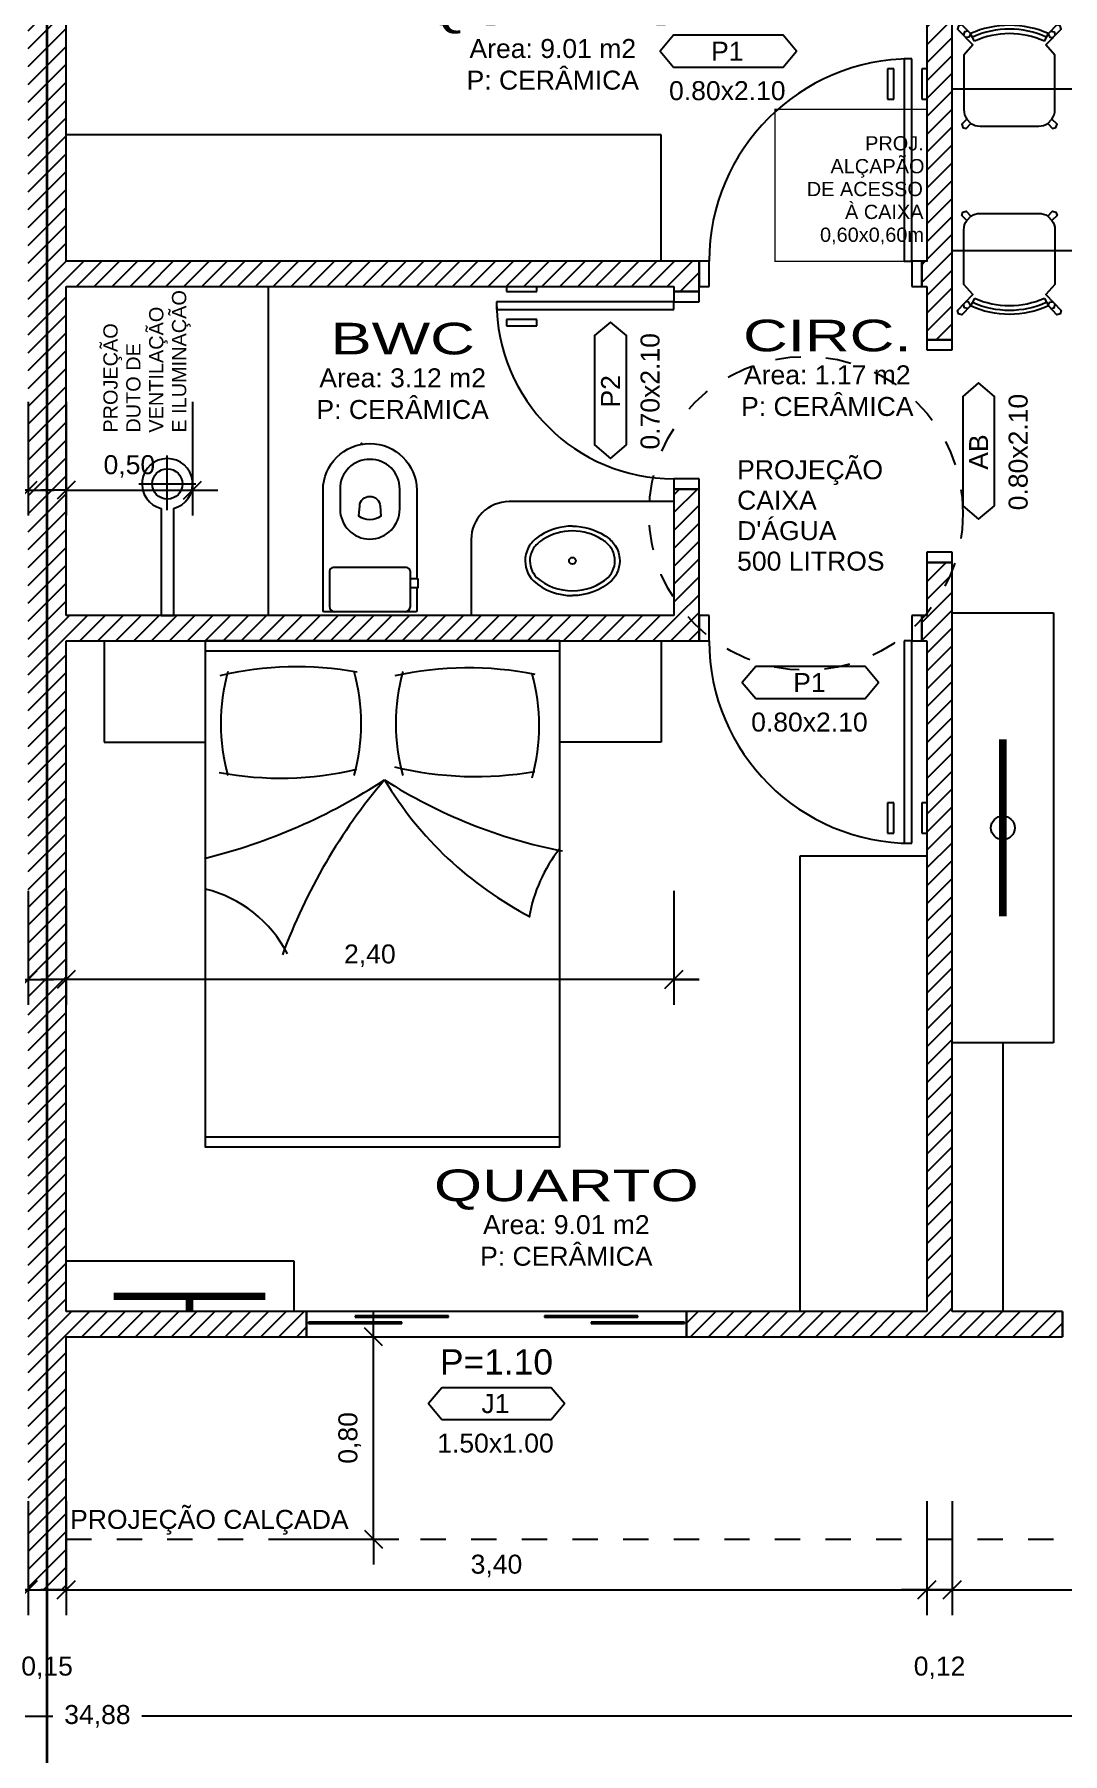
# Model space of a CAD drawing. Header units: metres. Extents: x 49 to 320, y -91 to 27.
# Drawn here: x 162.25 to 166.31, y 4.54 to 11.33 of the extents above; entities that cross this region are included whole.
import ezdxf
from ezdxf.enums import TextEntityAlignment as Align

# ---------------------------------------------------------------- set-up
doc = ezdxf.new("R2010")
doc.units = ezdxf.units.M
doc.header["$LTSCALE"] = 0.2
doc.linetypes.add('DASHED', pattern=[0.75, 0.5, -0.25])
for name, color, linetype in [('ARQ-___-___-CTA', 240, 'Continuous'), ('ARQ-___-___-LEG', 3, 'Continuous'), ('ARQ-___-___-TXT', 4, 'Continuous'), ('ARQ-___-___-VST', 9, 'Continuous'), ('ARQ-ALV', 6, 'Continuous'), ('ARQ-ALV-___-HTC', 13, 'Continuous'), ('ARQ-CXO', 2, 'Continuous'), ('ARQ-DVI', 1, 'Continuous'), ('ARQ-EQP', 24, 'Continuous'), ('ARQ-EQP-___-INT', 7, 'Continuous'), ('ARQ-MOB-___-INT', 7, 'Continuous'), ('ARQ-PIS', 2, 'Continuous')]:
    doc.layers.add(name, color=color, linetype=linetype)
doc.styles.add('REGUA100', font='arial.ttf')
doc.styles.add('REGUA60', font='arial.ttf')
doc.styles.add('REGUA80', font='arial.ttf')
doc.dimstyles.new('Active3D', dxfattribs={"dimtxt": 1.5, "dimasz": 0.01, "dimexe": 2, "dimexo": 3, "dimgap": 0.98, "dimtad": 1, "dimlfac": -1, "dimrnd": 0.005, "dimzin": 0, "dimtxsty": 'REGUA60', "dimblk": 'COTATR', "dimcen": 4, "dimdle": 4, "dimclrt": 2, "dimadec": 0, "dimazin": 0, "dimtfac": 1, "dimtmove": 2, "dimatfit": 2, "dimfxl": 1, "dimarcsym": 0})
pattern_1 = [(45, (187.28258, -1), (-0.03535534, 0.03535534), [])]

# ---------------------------------------------------------------- blocks, each defined once
blk = doc.blocks.new('MBCAD4_2')
at = {"color": 0}
blk.add_lwpolyline([(0.02, 49.68, 0.106639), (-19.24, 45.52), (-23.45, 49.88), (-25.13, 49.43), (-25.63, 47.77), (-18.01, 39.93), (-22.5, 34.87), (-22.5, 7.87, 0.159591), (-21.02, 3.34), (-23.5, 0.83), (-22.98, -0.82), (-21.31, -1.27), (-18.97, 1.19, 0.162734), (-14.5, -0.13), (0, -0.13), (14.5, -0.13, 0.162734), (18.97, 1.19), (21.31, -1.27), (22.98, -0.82), (23.5, 0.83), (21.02, 3.34, 0.159591), (22.5, 7.87), (22.5, 34.87), (18.01, 39.93), (25.63, 47.77), (25.13, 49.43), (23.45, 49.88), (19.24, 45.52, 0.106639), (-0.02, 49.68)], format="xyb", dxfattribs=at)
at = {"layer": 'ARQ-MOB-___-INT'}
for p, q in [((-17.22, 41.8), (-19.24, 45.52)), ((17.25, 41.79), (19.24, 45.52)), ((-18.97, 1.19), (-21.02, 3.34)), ((18.97, 1.19), (21.02, 3.34))]:
    blk.add_line(p, q, dxfattribs=at)
for points in [[(-20.47, 46.81), (-22.16, 46.38), (-22.64, 44.7)], [(-19.21, 45.27), (-19.99, 43.71), (-21.73, 43.57)], [(19.21, 45.27), (19.99, 43.71), (21.73, 43.57)], [(20.47, 46.81), (22.16, 46.38), (22.64, 44.7)]]:
    blk.add_lwpolyline(points, dxfattribs=at)
for radius in [43.95, 41.7]:
    blk.add_arc((0, 3.82), radius, 65.57124, 114.39729, dxfattribs=at)
blk = doc.blocks.new('SAC616S2')
at = {"layer": 'ARQ-EQP', "color": 0, "linetype": 'ByBlock'}
blk.add_lwpolyline([(18.17, -1.5, -0.329256), (18.5, -1.88), (18.5, -49.6, -0.412623), (0, -68, -0.412623), (-18.5, -49.6), (-18.5, -14.45), (-18.9, -14.45), (-18.9, -10.95), (-18.5, -10.95), (-18.5, -1.88, -0.329256), (-18.17, -1.5), (-17.25, -1.5), (0, -1.5), (17.29, -1.5)], format="xyb", close=True, dxfattribs=at)
at = {"layer": 'ARQ-EQP-___-INT'}
for p, q in [((-18.5, -10.95), (-16, -10.95)), ((-18.5, -14.45), (-16, -14.45))]:
    blk.add_line(p, q, dxfattribs=at)
blk.add_lwpolyline([(-14, -1.5, 0.324141), (-16, -3.5), (-16, -17.5, 0.333333), (-14.5, -19), (0, -19), (14.5, -19, 0.333333), (16, -17.5), (16, -3.5, 0.324141), (14, -1.5, 0.324141)], format="xyb", dxfattribs=at)
for points in [[(0, -61.7, 0.418677), (11.8, -50), (11.8, -42.1, 0.411784), (0, -30.2, 0.411784), (-11.8, -42.1), (-11.8, -50, 0.418677)], [(0, -47, -0.428571), (-4, -43.3), (-4.3, -39.3, -0.16754), (0, -37.8, -0.16754), (4.3, -39.3), (4, -43.3, -0.428571)]]:
    blk.add_lwpolyline(points, format="xyb", close=True, dxfattribs=at)
blk.add_point((3.34, -68), dxfattribs=at)
blk = doc.blocks.new('SACHS__2')
at = {"layer": 'ARQ-EQP', "color": 0, "linetype": 'ByBlock'}
for p, q in [((42.29, 2.4), (0, 2.4)), ((0, 2.4), (0, -2.4)), ((42.29, -2.4), (0, -2.4))]:
    blk.add_line(p, q, dxfattribs=at)
blk.add_arc((52, 0), 10, 193.88654, 166.11346, dxfattribs=at)
at = {"layer": 'ARQ-EQP-___-INT'}
for p, q in [((52, 11.2), (52, -11.2)), ((41.6, 0), (63.2, 0))]:
    blk.add_line(p, q, dxfattribs=at)
blk.add_circle((52, 0), 6, dxfattribs=at)
blk = doc.blocks.new('SAL37S_2')
at = {"layer": 'ARQ-EQP-___-INT'}
for points in [[(0.02, -10, 0.145827), (-16.81, -14.87, 0.090827), (-22, -19.4, 0.12568), (-24.84, -26.73, 0.221372), (-20.58, -38.81, 0.186059), (0.02, -46.55, 0.186059)], [(-0.02, -10, -0.145827), (16.81, -14.87, -0.090827), (22, -19.4, -0.12568), (24.84, -26.73, -0.221372), (20.58, -38.81, -0.186059), (-0.02, -46.55, -0.186059)]]:
    blk.add_lwpolyline(points, format="xyb", dxfattribs=at)
blk.add_lwpolyline([(0, -12.5, 0.14623), (-15.5, -17, 0.09047), (-20, -20.9, 0.123903), (-22.35, -27, 0.21906), (-18.85, -37, 0.185248), (0, -44.05, 0.185248), (18.85, -37, 0.21906), (22.35, -27, 0.123903), (20, -20.9, 0.09047), (15.5, -17, 0.14623)], format="xyb", close=True, dxfattribs=at)
blk.add_circle((0, -28.25), 1.8, dxfattribs=at)
blk = doc.blocks.new('MDCCAS22')
at = {"color": 0}
blk.add_lwpolyline([(140, 0), (0, 0), (0, -200), (140, -200)], close=True, dxfattribs=at)
at = {"layer": 'ARQ-MOB-___-INT'}
for p, q in [((0, -4), (140, -4)), ((0, -196), (140, -196))]:
    blk.add_line(p, q, dxfattribs=at)
for centre, radius, start, end in [((36.14, -140.56), 130.32, 79.45741, 103.51085), ((82.89, -32.71), 76.8, 164.48595, 195.51405), ((-15.19, -32.71), 76.8, 344.48595, 15.51405), ((103.9, -146.58), 135.89, 78.80761, 102.36088), ((152.01, -32.7), 76.8, 164.48595, 195.51405), ((55.11, -33.55), 76.8, 344.48595, 15.51405), ((29.71, 76.04), 130.31, 259.29808, 283.35216), ((106.88, 82.36), 135.99, 256.29588, 279.84092), ((-55.47, 137.47), 230.14, 283.86849, 303.27711), ((243.13, -201.79), 226.41, 139.56103, 159.93611), ((178.64, 112.88), 199.47, 237.27407, 259.15181), ((195.03, 19.52), 144.83, 210.93609, 242.5714), ((188.19, -119.84), 61.23, 142.0564, 169.8271), ((-11.98, -146.66), 50.03, 27.33297, 76.02563)]:
    blk.add_arc(centre, radius, start, end, dxfattribs=at)
blk = doc.blocks.new('IndEsq1')
blk.add_lwpolyline([(-4.32, 0.44), (4.32, 0.44), (5.38, 1.7), (4.32, 2.96), (-4.32, 2.96), (-5.38, 1.7)], close=True)
at = {"color": 0, "style": 'REGUA60', "width": 1.4}
for tag, p in [('CODESQUAD', (-0.08, 0.95)), ('DIMESQUAD', (-0.08, -2.17))]:
    blk.add_attdef(tag, text='', height=1.5, dxfattribs=at).set_placement(p, align=Align.CENTER)
at = {"color": 0, "style": 'REGUA60', "width": 1.4, "flags": 9}
blk.add_attdef('PEITORIL', text='', height=1.5, dxfattribs=at).set_placement((0.22, -4.49), align=Align.CENTER)
at = {"style": 'REGUA60', "width": 1.4, "flags": 9}
blk.add_attdef('LOCAL', text='', height=1.5, dxfattribs=at).set_placement((-0.08, -6.56), align=Align.CENTER)
blk = doc.blocks.new('IndUni1')
at = {"color": 4, "style": 'REGUA100', "width": 1.4, "flags": 8}
blk.add_attdef('NOME1', text='', height=2.5, dxfattribs=at).set_placement((0.24, 2.99), align=Align.CENTER)
at = {"color": 4, "style": 'REGUA100', "width": 1.4}
blk.add_attdef('NOME2', text='', height=2.5, dxfattribs=at).set_placement((0.24, -0.22), align=Align.CENTER)
at = {"color": 0, "style": 'REGUA60', "width": 1.4}
for tag, p in [('AREA', (0.24, -2.82)), ('PERIM', (0.24, -5.32)), ('PISO', (0.24, -7.82)), ('PAREDE', (0.24, -10.32)), ('TETO', (0.24, -12.82))]:
    blk.add_attdef(tag, text='', height=1.5, dxfattribs=at).set_placement(p, align=Align.CENTER)
blk = doc.blocks.new('COTATR')
at = {"color": 6}
blk.add_line((-71, -71), (71, 71), dxfattribs=at)
at = {"color": 0, "linetype": 'ByBlock'}
blk.add_line((0, 0), (200, 0), dxfattribs=at)
blk = doc.blocks.new('*D28')
at = {"layer": 'ARQ-___-___-CTA', "color": 0, "lineweight": -2, "transparency": 16777216}
for p, q in [((161.7239, 9.8811), (161.7239, 9.4311)), ((162.2239, 9.8811), (162.2239, 9.4311)), ((162.2234, 9.5311), (161.7244, 9.5311))]:
    blk.add_line(p, q, dxfattribs=at)
at = {"layer": 'Defpoints', "color": 0, "transparency": 16777216}
for p in [(161.7239, 10.0311), (162.2239, 10.0311), (161.7239, 9.5311)]:
    blk.add_point(p, dxfattribs=at)
at = {"layer": 'ARQ-___-___-CTA', "color": 0, "lineweight": -2, "transparency": 16777216, "xscale": 0.0005, "yscale": 0.0005, "zscale": 0.0005, "rotation": 180}
blk.add_blockref('COTATR', (161.7239, 9.5311), dxfattribs=at)
at = {"layer": 'ARQ-___-___-CTA', "color": 0, "lineweight": -2, "transparency": 16777216, "xscale": 0.0005, "yscale": 0.0005, "zscale": 0.0005}
blk.add_blockref('COTATR', (162.2239, 9.5311), dxfattribs=at)
at = {"layer": 'ARQ-___-___-CTA', "color": 2, "transparency": 16777216, "insert": (161.9739, 9.6252), "char_height": 0.075, "attachment_point": 5, "style": 'REGUA60'}
blk.add_mtext('0,50', dxfattribs=at)
blk = doc.blocks.new('*D29')
at = {"layer": 'ARQ-___-___-CTA', "color": 0, "lineweight": -2, "transparency": 16777216}
for p, q in [((162.3739, 9.8811), (162.3739, 9.4311)), ((162.8739, 9.8811), (162.8739, 9.4311)), ((162.3744, 9.5311), (162.8734, 9.5311))]:
    blk.add_line(p, q, dxfattribs=at)
at = {"layer": 'Defpoints', "color": 0, "transparency": 16777216}
for p in [(162.3739, 10.0311), (162.8739, 10.0311), (162.8739, 9.5311)]:
    blk.add_point(p, dxfattribs=at)
at = {"layer": 'ARQ-___-___-CTA', "color": 0, "lineweight": -2, "transparency": 16777216, "xscale": 0.0005, "yscale": 0.0005, "zscale": 0.0005, "rotation": 180}
blk.add_blockref('COTATR', (162.3739, 9.5311), dxfattribs=at)
at = {"layer": 'ARQ-___-___-CTA', "color": 0, "lineweight": -2, "transparency": 16777216, "xscale": 0.0005, "yscale": 0.0005, "zscale": 0.0005}
blk.add_blockref('COTATR', (162.8739, 9.5311), dxfattribs=at)
at = {"layer": 'ARQ-___-___-CTA', "color": 2, "transparency": 16777216, "insert": (162.6239, 9.6252), "char_height": 0.075, "attachment_point": 5, "style": 'REGUA60'}
blk.add_mtext('0,50', dxfattribs=at)
blk = doc.blocks.new('*D115')
at = {"layer": 'ARQ-___-___-CTA', "color": 0, "lineweight": -2, "transparency": 16777216}
for p, q in [((162.2239, 5.536), (162.2239, 5.086)), ((158.8244, 5.186), (162.2234, 5.186))]:
    blk.add_line(p, q, dxfattribs=at)
at = {"layer": 'Defpoints', "color": 0, "transparency": 16777216}
for p in [(158.8239, 5.686), (162.2239, 5.686), (162.2239, 5.186)]:
    blk.add_point(p, dxfattribs=at)
at = {"layer": 'ARQ-___-___-CTA', "color": 0, "lineweight": -2, "transparency": 16777216, "xscale": 0.0005, "yscale": 0.0005, "zscale": 0.0005, "rotation": 180}
blk.add_blockref('COTATR', (158.8239, 5.186), dxfattribs=at)
at = {"layer": 'ARQ-___-___-CTA', "color": 0, "lineweight": -2, "transparency": 16777216, "xscale": 0.0005, "yscale": 0.0005, "zscale": 0.0005}
blk.add_blockref('COTATR', (162.2239, 5.186), dxfattribs=at)
at = {"layer": 'ARQ-___-___-CTA', "color": 2, "transparency": 16777216, "insert": (160.5239, 5.2801), "char_height": 0.075, "attachment_point": 5, "style": 'REGUA60'}
blk.add_mtext('3,40', dxfattribs=at)
blk = doc.blocks.new('*D116')
at = {"layer": 'ARQ-___-___-CTA', "color": 0, "lineweight": -2, "transparency": 16777216}
for p, q in [((162.3739, 5.536), (162.3739, 5.086)), ((162.2244, 5.186), (162.3734, 5.186))]:
    blk.add_line(p, q, dxfattribs=at)
at = {"layer": 'Defpoints', "color": 0, "transparency": 16777216}
for p in [(162.2239, 5.686), (162.3739, 5.686), (162.3739, 5.186)]:
    blk.add_point(p, dxfattribs=at)
at = {"layer": 'ARQ-___-___-CTA', "color": 0, "lineweight": -2, "transparency": 16777216, "xscale": 0.0005, "yscale": 0.0005, "zscale": 0.0005, "rotation": 180}
blk.add_blockref('COTATR', (162.2239, 5.186), dxfattribs=at)
at = {"layer": 'ARQ-___-___-CTA', "color": 0, "lineweight": -2, "transparency": 16777216, "xscale": 0.0005, "yscale": 0.0005, "zscale": 0.0005}
blk.add_blockref('COTATR', (162.3739, 5.186), dxfattribs=at)
at = {"layer": 'ARQ-___-___-CTA', "color": 2, "transparency": 16777216, "insert": (162.2989, 4.8773), "char_height": 0.075, "attachment_point": 5, "style": 'REGUA60'}
blk.add_mtext('0,15', dxfattribs=at)
blk = doc.blocks.new('*D117')
at = {"layer": 'ARQ-___-___-CTA', "color": 0, "lineweight": -2, "transparency": 16777216}
for p, q in [((165.7739, 5.536), (165.7739, 5.086)), ((162.3744, 5.186), (165.7734, 5.186))]:
    blk.add_line(p, q, dxfattribs=at)
at = {"layer": 'Defpoints', "color": 0, "transparency": 16777216}
for p in [(162.3739, 5.686), (165.7739, 5.686), (165.7739, 5.186)]:
    blk.add_point(p, dxfattribs=at)
at = {"layer": 'ARQ-___-___-CTA', "color": 0, "lineweight": -2, "transparency": 16777216, "xscale": 0.0005, "yscale": 0.0005, "zscale": 0.0005, "rotation": 180}
blk.add_blockref('COTATR', (162.3739, 5.186), dxfattribs=at)
at = {"layer": 'ARQ-___-___-CTA', "color": 0, "lineweight": -2, "transparency": 16777216, "xscale": 0.0005, "yscale": 0.0005, "zscale": 0.0005}
blk.add_blockref('COTATR', (165.7739, 5.186), dxfattribs=at)
at = {"layer": 'ARQ-___-___-CTA', "color": 2, "transparency": 16777216, "insert": (164.0739, 5.2801), "char_height": 0.075, "attachment_point": 5, "style": 'REGUA60'}
blk.add_mtext('3,40', dxfattribs=at)
blk = doc.blocks.new('*D123')
at = {"layer": 'ARQ-___-___-CTA', "color": 0, "lineweight": -2, "transparency": 16777216}
for p, q in [((144.8589, 5.036), (144.8589, 4.586)), ((179.7389, 5.036), (179.7389, 4.586)), ((144.8594, 4.686), (162.3222, 4.686)), ((179.7384, 4.686), (162.6734, 4.686))]:
    blk.add_line(p, q, dxfattribs=at)
at = {"layer": 'Defpoints', "color": 0, "transparency": 16777216}
for p in [(144.8589, 5.186), (179.7389, 5.186), (179.7389, 4.686)]:
    blk.add_point(p, dxfattribs=at)
at = {"layer": 'ARQ-___-___-CTA', "color": 0, "lineweight": -2, "transparency": 16777216, "xscale": 0.0005, "yscale": 0.0005, "zscale": 0.0005, "rotation": 180}
blk.add_blockref('COTATR', (144.8589, 4.686), dxfattribs=at)
at = {"layer": 'ARQ-___-___-CTA', "color": 0, "lineweight": -2, "transparency": 16777216, "xscale": 0.0005, "yscale": 0.0005, "zscale": 0.0005}
blk.add_blockref('COTATR', (179.7389, 4.686), dxfattribs=at)
at = {"layer": 'ARQ-___-___-CTA', "color": 2, "transparency": 16777216, "insert": (162.4978, 4.686), "char_height": 0.075, "attachment_point": 5, "style": 'REGUA60'}
blk.add_mtext('34,88', dxfattribs=at)
blk = doc.blocks.new('*D134')
at = {"layer": 'ARQ-___-___-CTA', "color": 0, "lineweight": -2, "transparency": 16777216}
for p, q in [((162.3739, 7.9476), (162.3739, 7.4976)), ((164.7734, 7.5976), (162.3744, 7.5976))]:
    blk.add_line(p, q, dxfattribs=at)
at = {"layer": 'Defpoints', "color": 0, "transparency": 16777216}
for p in [(162.3739, 8.0976), (164.7739, 8.0976), (162.3739, 7.5976)]:
    blk.add_point(p, dxfattribs=at)
at = {"layer": 'ARQ-___-___-CTA', "color": 0, "lineweight": -2, "transparency": 16777216, "xscale": 0.0005, "yscale": 0.0005, "zscale": 0.0005, "rotation": 180}
blk.add_blockref('COTATR', (162.3739, 7.5976), dxfattribs=at)
at = {"layer": 'ARQ-___-___-CTA', "color": 0, "lineweight": -2, "transparency": 16777216, "xscale": 0.0005, "yscale": 0.0005, "zscale": 0.0005}
blk.add_blockref('COTATR', (164.7739, 7.5976), dxfattribs=at)
at = {"layer": 'ARQ-___-___-CTA', "color": 2, "transparency": 16777216, "insert": (163.5739, 7.6916), "char_height": 0.075, "attachment_point": 5, "style": 'REGUA60'}
blk.add_mtext('2,40', dxfattribs=at)
blk = doc.blocks.new('*D136')
at = {"layer": 'ARQ-___-___-CTA', "color": 0, "lineweight": -2, "transparency": 16777216}
for p, q in [((162.2239, 7.9476), (162.2239, 7.4976)), ((159.8244, 7.5976), (162.2234, 7.5976))]:
    blk.add_line(p, q, dxfattribs=at)
at = {"layer": 'Defpoints', "color": 0, "transparency": 16777216}
for p in [(159.8239, 8.0976), (162.2239, 8.0976), (162.2239, 7.5976)]:
    blk.add_point(p, dxfattribs=at)
at = {"layer": 'ARQ-___-___-CTA', "color": 0, "lineweight": -2, "transparency": 16777216, "xscale": 0.0005, "yscale": 0.0005, "zscale": 0.0005, "rotation": 180}
blk.add_blockref('COTATR', (159.8239, 7.5976), dxfattribs=at)
at = {"layer": 'ARQ-___-___-CTA', "color": 0, "lineweight": -2, "transparency": 16777216, "xscale": 0.0005, "yscale": 0.0005, "zscale": 0.0005}
blk.add_blockref('COTATR', (162.2239, 7.5976), dxfattribs=at)
at = {"layer": 'ARQ-___-___-CTA', "color": 2, "transparency": 16777216, "insert": (161.0239, 7.6916), "char_height": 0.075, "attachment_point": 5, "style": 'REGUA60'}
blk.add_mtext('2,40', dxfattribs=at)
blk = doc.blocks.new('*D247')
at = {"layer": 'ARQ-___-___-CTA', "color": 0, "lineweight": -2, "transparency": 16777216}
for p, q in [((163.238, 6.186), (163.688, 6.186)), ((163.588, 5.3865), (163.588, 6.1855)), ((163.238, 5.386), (163.688, 5.386))]:
    blk.add_line(p, q, dxfattribs=at)
at = {"layer": 'Defpoints', "color": 0, "transparency": 16777216}
for p in [(163.088, 6.186), (163.588, 6.186), (163.088, 5.386)]:
    blk.add_point(p, dxfattribs=at)
at = {"layer": 'ARQ-___-___-CTA', "color": 0, "lineweight": -2, "transparency": 16777216, "xscale": 0.0005, "yscale": 0.0005, "zscale": 0.0005}
for p, rotation in [((163.588, 6.186), 90), ((163.588, 5.386), 270)]:
    blk.add_blockref('COTATR', p, dxfattribs=dict(at, rotation=rotation))
at = {"layer": 'ARQ-___-___-CTA', "color": 2, "transparency": 16777216, "insert": (163.4939, 5.786), "char_height": 0.075, "attachment_point": 5, "rotation": 90, "style": 'REGUA60'}
blk.add_mtext('0,80', dxfattribs=at)

msp = doc.modelspace()

# ---------------------------------------------------------------- hatches: boundary and pattern name
at = {"layer": 'ARQ-ALV-___-HTC'}
h = msp.add_hatch(dxfattribs=at)
h.set_pattern_fill('_U', color=256, scale=0.05, angle=45, style=0, pattern_type=0)
h.set_pattern_definition(pattern_1)
h.paths.add_polyline_path([(162.3739, 5.186), (162.3739, 14.186), (162.2239, 14.186), (162.2239, 5.186)])
h = msp.add_hatch(dxfattribs=at)
h.set_pattern_fill('_U', color=256, scale=0.05, angle=45, style=0, pattern_type=0)
h.set_pattern_definition(pattern_1)
h.paths.add_polyline_path([(165.7739, 13.086), (165.7739, 10.126), (165.8739, 10.126), (165.8739, 13.086)])
h.paths.add_polyline_path([(165.8739, 6.286), (165.8739, 9.246), (165.7739, 9.246), (165.7739, 6.286)])
h = msp.add_hatch(dxfattribs=at)
h.set_pattern_fill('_U', color=256, scale=0.05, angle=45, style=0, pattern_type=0)
h.set_pattern_definition(pattern_1)
h.paths.add_polyline_path([(164.8739, 10.436), (162.3739, 10.436), (162.3739, 10.336), (164.8739, 10.336)])
h.paths.add_polyline_path([(165.7539, 10.336), (165.7739, 10.336), (165.7739, 10.436), (165.7539, 10.436)])
h = msp.add_hatch(dxfattribs=at)
h.set_pattern_fill('_U', color=256, scale=0.05, angle=45, style=0, pattern_type=0)
h.set_pattern_definition(pattern_1)
h.paths.add_polyline_path([(164.8739, 9.036), (164.8739, 9.536), (164.7739, 9.536), (164.7739, 9.036)])
h.paths.add_polyline_path([(164.7739, 10.336), (164.7739, 10.316), (164.8739, 10.316), (164.8739, 10.336)])
h = msp.add_hatch(dxfattribs=at)
h.set_pattern_fill('_U', color=256, scale=0.05, angle=45, style=0, pattern_type=0)
h.set_pattern_definition(pattern_1)
h.paths.add_polyline_path([(164.8739, 9.036), (162.3739, 9.036), (162.3739, 8.936), (164.8739, 8.936)])
h.paths.add_polyline_path([(165.7539, 8.936), (165.7739, 8.936), (165.7739, 9.036), (165.7539, 9.036)])
h = msp.add_hatch(dxfattribs=at)
h.set_pattern_fill('_U', color=256, scale=0.05, angle=45, style=0, pattern_type=0)
h.set_pattern_definition(pattern_1)
h.paths.add_polyline_path([(162.3739, 6.286), (162.3739, 6.186), (163.3239, 6.186), (163.3239, 6.286)])
h.paths.add_polyline_path([(167.8089, 6.286), (167.8089, 6.186), (168.3439, 6.186), (168.2439, 6.286)])
h.paths.add_polyline_path([(166.3089, 6.286), (164.8239, 6.286), (164.8239, 6.186), (166.3089, 6.186)])

# ---------------------------------------------------------------- linework, layer by layer
at = {"layer": 'ARQ-___-___-CTA'}
for p, q in [((164.7739, 7.9476), (164.7739, 7.4976)), ((164.8734, 7.5976), (164.7744, 7.5976)), ((165.8739, 5.536), (165.8739, 5.086)), ((165.7744, 5.186), (165.8734, 5.186)), ((165.8744, 5.186), (168.2434, 5.186))]:
    msp.add_line(p, q, dxfattribs=at)
at = {"layer": 'ARQ-___-___-CTA', "linetype": 'DASHED', "const_width": 0.0001}
for points in [[(162.8739, 10.336), (162.8739, 9.036)], [(162.9739, 10.336), (162.9739, 10.336), (162.9739, 9.036), (162.9739, 9.036)]]:
    msp.add_lwpolyline(points, dxfattribs=at)
at = {"layer": 'ARQ-___-___-TXT', "const_width": 0.01}
msp.add_lwpolyline([(162.2989, 25.186), (162.2989, 4.186)], dxfattribs=at)
at = {"layer": 'ARQ-___-___-VST'}
for p, q in [((165.6189, 11.196), (165.6189, 11.076)), ((165.6439, 11.196), (165.6189, 11.196)), ((165.6439, 11.076), (165.6439, 11.196)), ((165.7539, 11.196), (165.7539, 11.076)), ((165.7739, 11.196), (165.7539, 11.196)), ((165.6189, 11.076), (165.6439, 11.076)), ((165.7539, 11.076), (165.7739, 11.076)), ((165.8739, 11.1175), (166.8339, 11.1175)), ((164.7239, 10.936), (162.3739, 10.936)), ((164.7239, 10.436), (164.7239, 10.936)), ((166.8339, 10.4775), (165.8739, 10.4775)), ((163.1739, 9.036), (163.1739, 10.336)), ((164.1139, 10.336), (164.1139, 10.316)), ((164.2339, 10.316), (164.2339, 10.336)), ((164.1139, 10.316), (164.2339, 10.316)), ((164.2339, 10.206), (164.1139, 10.206)), ((164.1139, 10.206), (164.1139, 10.181)), ((164.2339, 10.181), (164.2339, 10.206)), ((164.1139, 10.181), (164.2339, 10.181)), ((164.7739, 9.486), (164.1239, 9.486)), ((163.9739, 9.336), (163.9739, 9.036)), ((165.8739, 9.0468), (166.2739, 9.0468)), ((166.2739, 9.0468), (166.2739, 7.3468)), ((162.5239, 8.936), (162.5239, 8.536)), ((164.7239, 8.936), (164.7239, 8.536)), ((162.5239, 8.536), (162.9239, 8.536)), ((164.7239, 8.536), (164.3239, 8.536)), ((165.6189, 8.296), (165.6189, 8.176)), ((165.6439, 8.296), (165.6189, 8.296)), ((165.6439, 8.176), (165.6439, 8.296)), ((165.7539, 8.296), (165.7539, 8.176)), ((165.7739, 8.296), (165.7539, 8.296)), ((165.6189, 8.176), (165.6439, 8.176)), ((165.7539, 8.176), (165.7739, 8.176)), ((165.2739, 6.286), (165.2739, 8.086)), ((165.2739, 8.086), (165.7739, 8.086)), ((166.2739, 7.3468), (165.8739, 7.3468)), ((166.0739, 7.3468), (166.0739, 6.286)), ((162.3739, 6.486), (163.2739, 6.486)), ((163.2739, 6.486), (163.2739, 6.286)), ((164.8229, 6.286), (163.3249, 6.286)), ((163.3249, 6.186), (164.8229, 6.186))]:
    msp.add_line(p, q, dxfattribs=at)
at = {"layer": 'ARQ-___-___-VST', "linetype": 'DASHED'}
msp.add_line((162.3739, 5.386), (170.9439, 5.386), dxfattribs=at)
at = {"layer": 'ARQ-___-___-VST', "linetype": 'DASHED', "const_width": 0.005}
msp.add_lwpolyline([(165.1739, 11.036), (165.7739, 11.036), (165.7739, 10.436), (165.1739, 10.436), (165.1739, 11.036), (165.4739, 11.036)], dxfattribs=at)
at = {"layer": 'ARQ-___-___-VST', "const_width": 0.03}
for points in [[(166.0739, 8.1968), (166.0739, 8.5468), (166.0739, 7.8468)], [(162.8614, 6.3456), (163.1614, 6.3456), (162.5614, 6.3456)], [(162.8614, 6.3456), (162.8614, 6.286)]]:
    msp.add_lwpolyline(points, dxfattribs=at)
at = {"layer": 'ARQ-___-___-VST', "linetype": 'DASHED'}
msp.add_circle((165.2963, 9.4398), 0.62, dxfattribs=at)
at = {"layer": 'ARQ-___-___-VST'}
msp.add_circle((166.0739, 8.1968), 0.0468, dxfattribs=at)
msp.add_arc((164.1239, 9.336), 0.15, 90, 180, dxfattribs=at)
at = {"layer": 'ARQ-ALV'}
for p, q in [((162.3739, 10.436), (162.3739, 13.086)), ((165.7739, 13.086), (165.7739, 10.436)), ((165.8739, 10.126), (165.8739, 13.086)), ((164.8739, 10.436), (162.3739, 10.436)), ((164.8739, 10.336), (164.8739, 10.436)), ((165.7539, 10.436), (165.7539, 10.336)), ((165.7739, 10.436), (165.7539, 10.436)), ((162.3739, 9.036), (162.3739, 10.336)), ((162.3739, 10.336), (164.7739, 10.336)), ((164.7739, 10.336), (164.7739, 10.316)), ((164.8739, 10.316), (164.8739, 10.336)), ((165.7539, 10.336), (165.7739, 10.336)), ((165.7739, 10.336), (165.7739, 10.126)), ((164.7739, 10.316), (164.8739, 10.316)), ((165.7739, 10.126), (165.8739, 10.126)), ((164.7739, 9.536), (164.7739, 9.036)), ((164.8739, 9.536), (164.7739, 9.536)), ((164.8739, 9.036), (164.8739, 9.536)), ((165.7739, 9.246), (165.7739, 9.036)), ((165.8739, 9.246), (165.7739, 9.246)), ((165.8739, 6.286), (165.8739, 9.246)), ((164.7739, 9.036), (162.3739, 9.036)), ((164.8739, 8.936), (164.8739, 9.036)), ((165.7539, 9.036), (165.7539, 8.936)), ((165.7739, 9.036), (165.7539, 9.036)), ((162.3739, 6.286), (162.3739, 8.936)), ((162.3739, 8.936), (164.8739, 8.936)), ((165.7539, 8.936), (165.7739, 8.936)), ((165.7739, 8.936), (165.7739, 6.286)), ((163.3239, 6.286), (162.3739, 6.286)), ((163.3239, 6.186), (163.3239, 6.286)), ((164.8239, 6.286), (164.8239, 6.186)), ((165.7739, 6.286), (164.8239, 6.286)), ((166.3089, 6.286), (165.8739, 6.286)), ((166.3089, 6.186), (166.3089, 6.286)), ((162.3739, 5.186), (162.3739, 6.186)), ((162.3739, 6.186), (163.3239, 6.186)), ((164.8239, 6.186), (166.3089, 6.186)), ((162.2239, 5.186), (162.3739, 5.186))]:
    msp.add_line(p, q, dxfattribs=at)
at = {"layer": 'ARQ-CXO'}
for p, q in [((165.7139, 11.236), (165.6839, 11.236)), ((165.6839, 11.236), (165.6839, 10.436)), ((165.7139, 10.436), (165.7139, 11.236)), ((164.9139, 10.436), (164.8739, 10.436)), ((164.8739, 10.436), (164.8739, 10.336)), ((164.9139, 10.336), (164.9139, 10.436)), ((165.6839, 10.436), (165.7139, 10.436)), ((165.7539, 10.436), (165.7139, 10.436)), ((165.7139, 10.436), (165.7139, 10.336)), ((165.7539, 10.336), (165.7539, 10.436)), ((164.8739, 10.336), (164.9139, 10.336)), ((165.7139, 10.336), (165.7539, 10.336)), ((164.7739, 10.276), (164.0739, 10.276)), ((164.0739, 10.276), (164.0739, 10.246)), ((164.8739, 10.316), (164.7739, 10.316)), ((164.7739, 10.316), (164.7739, 10.276)), ((164.7739, 10.276), (164.8739, 10.276)), ((164.7739, 10.246), (164.7739, 10.276)), ((164.8739, 10.276), (164.8739, 10.316)), ((164.0739, 10.246), (164.7739, 10.246)), ((165.8739, 10.126), (165.7739, 10.126)), ((165.7739, 10.126), (165.7739, 10.086)), ((165.8739, 10.086), (165.8739, 10.126)), ((165.7739, 10.086), (165.8739, 10.086)), ((164.7739, 9.576), (164.7739, 9.536)), ((164.8739, 9.576), (164.7739, 9.576)), ((164.7739, 9.536), (164.8739, 9.536)), ((164.8739, 9.536), (164.8739, 9.576)), ((165.7739, 9.286), (165.7739, 9.246)), ((165.8739, 9.286), (165.7739, 9.286)), ((165.7739, 9.246), (165.8739, 9.246)), ((165.8739, 9.246), (165.8739, 9.286)), ((164.9139, 9.036), (164.8739, 9.036)), ((164.8739, 9.036), (164.8739, 8.936)), ((164.9139, 8.936), (164.9139, 9.036)), ((165.7539, 9.036), (165.7139, 9.036)), ((165.7139, 9.036), (165.7139, 8.936)), ((165.7539, 8.936), (165.7539, 9.036)), ((164.8739, 8.936), (164.9139, 8.936)), ((165.6839, 8.936), (165.6839, 8.136)), ((165.7139, 8.936), (165.6839, 8.936)), ((165.7139, 8.936), (165.7539, 8.936)), ((165.7139, 8.136), (165.7139, 8.936)), ((165.6839, 8.136), (165.7139, 8.136)), ((163.3249, 6.286), (163.3239, 6.286)), ((163.3239, 6.286), (163.3239, 6.186)), ((163.3249, 6.186), (163.3249, 6.286)), ((164.8239, 6.286), (164.8229, 6.286)), ((164.8229, 6.286), (164.8229, 6.186)), ((164.8239, 6.186), (164.8239, 6.286)), ((166.3099, 6.286), (166.3089, 6.286)), ((166.3089, 6.286), (166.3089, 6.186)), ((166.3099, 6.186), (166.3099, 6.286)), ((163.3239, 6.186), (163.3249, 6.186)), ((164.8229, 6.186), (164.8239, 6.186)), ((166.3089, 6.186), (166.3099, 6.186))]:
    msp.add_line(p, q, dxfattribs=at)
at = {"layer": 'ARQ-DVI'}
for p, q in [((163.8848, 6.2685), (163.5155, 6.2685)), ((163.5155, 6.2685), (163.5155, 6.2635)), ((163.5155, 6.2635), (163.8848, 6.2635)), ((163.8848, 6.2635), (163.8848, 6.2685)), ((164.6323, 6.2685), (164.263, 6.2685)), ((164.263, 6.2685), (164.263, 6.2635)), ((164.263, 6.2635), (164.6323, 6.2635)), ((164.6323, 6.2635), (164.6323, 6.2685)), ((163.7001, 6.2435), (163.3309, 6.2435)), ((163.3309, 6.2435), (163.3309, 6.2385)), ((163.3309, 6.2385), (163.7001, 6.2385)), ((163.7001, 6.2385), (163.7001, 6.2435)), ((164.8169, 6.2435), (164.4476, 6.2435)), ((164.4476, 6.2435), (164.4476, 6.2385)), ((164.4476, 6.2385), (164.8169, 6.2385)), ((164.8169, 6.2385), (164.8169, 6.2435))]:
    msp.add_line(p, q, dxfattribs=at)
at = {"layer": 'ARQ-PIS'}
for centre, radius, start, end in [((165.7139, 10.436), 0.8, 90, 180), ((164.7739, 10.276), 0.7, 180, 270), ((165.7139, 8.936), 0.8, 180, 270)]:
    msp.add_arc(centre, radius, start, end, dxfattribs=at)

# ---------------------------------------------------------------- block references
at = {"layer": 'ARQ-___-___-CTA', "xscale": 0.0005, "yscale": 0.0005, "zscale": 0.0005, "rotation": 180}
for p in [(164.7739, 7.5976), (165.7739, 5.186), (165.8739, 5.186)]:
    msp.add_blockref('COTATR', p, dxfattribs=at)
at = {"layer": 'ARQ-___-___-CTA', "xscale": 0.0005, "yscale": 0.0005, "zscale": 0.0005}
msp.add_blockref('COTATR', (165.8739, 5.186), dxfattribs=at)
at = {"layer": 'ARQ-___-___-LEG'}
ref = msp.add_blockref('IndEsq1', (164.9896, 11.1812), dxfattribs=dict(at, xscale=0.05, yscale=0.05, zscale=0.05))
ref.add_attrib('CODESQUAD', 'P1', dxfattribs={"layer": '0', "color": 0, "height": 0.075, "style": 'REGUA60'}).set_placement((164.9856, 11.2287), align=Align.CENTER)
ref.add_attrib('DIMESQUAD', '0.80x2.10', dxfattribs={"layer": '0', "color": 0, "height": 0.075, "style": 'REGUA60'}).set_placement((164.9856, 11.0727), align=Align.CENTER)
ref = msp.add_blockref('IndEsq1', (164.6096, 9.926), dxfattribs=dict(at, xscale=0.05, yscale=0.05, zscale=0.05, rotation=90))
ref.add_attrib('CODESQUAD', 'P2', dxfattribs={"layer": '0', "color": 0, "height": 0.075, "rotation": 90, "style": 'REGUA60'}).set_placement((164.562, 9.922), align=Align.CENTER)
ref.add_attrib('DIMESQUAD', '0.70x2.10', dxfattribs={"layer": '0', "color": 0, "height": 0.075, "rotation": 90, "style": 'REGUA60'}).set_placement((164.718, 9.922), align=Align.CENTER)
ref = msp.add_blockref('IndEsq1', (166.0633, 9.686), dxfattribs=dict(at, xscale=0.05, yscale=0.05, zscale=0.05, rotation=90))
ref.add_attrib('CODESQUAD', 'AB', dxfattribs={"layer": '0', "color": 0, "height": 0.075, "rotation": 90, "style": 'REGUA60'}).set_placement((166.0158, 9.682), align=Align.CENTER)
ref.add_attrib('DIMESQUAD', '0.80x2.10', dxfattribs={"layer": '0', "color": 0, "height": 0.075, "rotation": 90, "style": 'REGUA60'}).set_placement((166.1718, 9.682), align=Align.CENTER)
ref = msp.add_blockref('IndEsq1', (165.3139, 8.686), dxfattribs=dict(at, xscale=0.05, yscale=0.05, zscale=0.05))
ref.add_attrib('CODESQUAD', 'P1', dxfattribs={"layer": '0', "color": 0, "height": 0.075, "style": 'REGUA60'}).set_placement((165.3099, 8.7335), align=Align.CENTER)
ref.add_attrib('DIMESQUAD', '0.80x2.10', dxfattribs={"layer": '0', "color": 0, "height": 0.075, "style": 'REGUA60'}).set_placement((165.3099, 8.5775), align=Align.CENTER)
ref = msp.add_blockref('IndEsq1', (164.0739, 5.8365), dxfattribs=dict(at, xscale=0.05, yscale=0.05, zscale=0.05))
ref.add_attrib('CODESQUAD', 'J1', dxfattribs={"layer": '0', "color": 0, "height": 0.075, "style": 'REGUA60'}).set_placement((164.0699, 5.884), align=Align.CENTER)
ref.add_attrib('DIMESQUAD', '1.50x1.00', dxfattribs={"layer": '0', "color": 0, "height": 0.075, "style": 'REGUA60'}).set_placement((164.0699, 5.728), align=Align.CENTER)
at = {"layer": 'ARQ-___-___-TXT'}
ref = msp.add_blockref('IndUni1', (164.2844, 11.3805), dxfattribs=dict(at, xscale=0.05, yscale=0.05, zscale=0.05))
ref.add_attrib('NOME2', 'QUARTO', dxfattribs={"layer": '0', "color": 4, "height": 0.125, "style": 'REGUA100', "width": 1.4}).set_placement((164.2963, 11.3695), align=Align.CENTER)
ref.add_attrib('AREA', 'Area: 9.01 m2', dxfattribs={"layer": '0', "color": 0, "height": 0.075, "style": 'REGUA60'}).set_placement((164.2963, 11.2393), align=Align.CENTER)
ref.add_attrib('PERIM', 'P: CERÂMICA', dxfattribs={"layer": '0', "color": 0, "height": 0.075, "style": 'REGUA60'}).set_placement((164.2963, 11.1143), align=Align.CENTER)
ref = msp.add_blockref('IndUni1', (163.6913, 10.0789), dxfattribs=dict(at, xscale=0.05, yscale=0.05, zscale=0.05))
ref.add_attrib('NOME2', 'BWC', dxfattribs={"layer": '0', "color": 4, "height": 0.125, "style": 'REGUA100', "width": 1.4}).set_placement((163.7033, 10.0679), align=Align.CENTER)
ref.add_attrib('AREA', 'Area: 3.12 m2', dxfattribs={"layer": '0', "color": 0, "height": 0.075, "style": 'REGUA60'}).set_placement((163.7033, 9.9377), align=Align.CENTER)
ref.add_attrib('PERIM', 'P: CERÂMICA', dxfattribs={"layer": '0', "color": 0, "height": 0.075, "style": 'REGUA60'}).set_placement((163.7033, 9.8127), align=Align.CENTER)
ref = msp.add_blockref('IndUni1', (165.3686, 10.0909), dxfattribs=dict(at, xscale=0.05, yscale=0.05, zscale=0.05))
ref.add_attrib('NOME2', 'CIRC.', dxfattribs={"layer": '0', "color": 4, "height": 0.125, "style": 'REGUA100', "width": 1.4}).set_placement((165.3805, 10.08), align=Align.CENTER)
ref.add_attrib('AREA', 'Area: 1.17 m2', dxfattribs={"layer": '0', "color": 0, "height": 0.075, "style": 'REGUA60'}).set_placement((165.3805, 9.9497), align=Align.CENTER)
ref.add_attrib('PERIM', 'P: CERÂMICA', dxfattribs={"layer": '0', "color": 0, "height": 0.075, "style": 'REGUA60'}).set_placement((165.3805, 9.8247), align=Align.CENTER)
ref = msp.add_blockref('IndUni1', (164.3379, 6.7326), dxfattribs=dict(at, xscale=0.05, yscale=0.05, zscale=0.05))
ref.add_attrib('NOME2', 'QUARTO', dxfattribs={"layer": '0', "color": 4, "height": 0.125, "style": 'REGUA100', "width": 1.4}).set_placement((164.3498, 6.7216), align=Align.CENTER)
ref.add_attrib('AREA', 'Area: 9.01 m2', dxfattribs={"layer": '0', "color": 0, "height": 0.075, "style": 'REGUA60'}).set_placement((164.3498, 6.5914), align=Align.CENTER)
ref.add_attrib('PERIM', 'P: CERÂMICA', dxfattribs={"layer": '0', "color": 0, "height": 0.075, "style": 'REGUA60'}).set_placement((164.3498, 6.4664), align=Align.CENTER)
at = {"layer": 'ARQ-___-___-VST'}
for name, p, xscale, yscale, zscale in [('MBCAD4_2', (166.0998, 10.9714), 0.008, 0.008, 0.008), ('SAL37S_2', (164.3739, 9.4641), 0.0075, 0.0075, 0.0075), ('MDCCAS22', (162.9239, 8.936), 0.01, 0.01, 0.01)]:
    msp.add_blockref(name, p, dxfattribs=dict(at, xscale=xscale, yscale=yscale, zscale=zscale))
for name, p, xscale, yscale, zscale, rotation in [('MBCAD4_2', (166.0998, 10.6236), -0.008, 0.008, 0.008, 180), ('SAC616S2', (163.5739, 9.036), 0.01, 0.01, 0.01, 180), ('SACHS__2', (162.7739, 9.036), 0.01, 0.01, 0.01, 90.00000000000001)]:
    msp.add_blockref(name, p, dxfattribs=dict(at, xscale=xscale, yscale=yscale, zscale=zscale, rotation=rotation))

# ---------------------------------------------------------------- texts
at = {"layer": 'ARQ-___-___-CTA', "color": 2, "insert": (165.8239, 4.8773), "char_height": 0.075, "attachment_point": 5, "style": 'REGUA60'}
msp.add_mtext('0,12', dxfattribs=at)
at = {"layer": 'ARQ-___-___-LEG', "style": 'REGUA60'}
for s, p in [('E ILUMINAÇÃO', (162.8485, 9.7587)), ('VENTILAÇÃO', (162.7582, 9.7587)), ('PROJEÇÃO', (162.5775, 9.7587)), ('DUTO DE', (162.6678, 9.7587))]:
    msp.add_text(s, height=0.05625, rotation=90, dxfattribs=at).set_placement(p)
at = {"layer": 'ARQ-___-___-LEG', "style": 'REGUA80'}
msp.add_text('P=1.10', height=0.1, dxfattribs=at).set_placement((164.0739, 6.0865), align=Align.MIDDLE)
at = {"layer": 'ARQ-___-___-LEG', "style": 'REGUA60'}
msp.add_text('PROJEÇÃO CALÇADA', height=0.075, dxfattribs=at).set_placement((162.3897, 5.4265))
at = {"layer": 'ARQ-___-___-VST', "style": 'REGUA60'}
for s, height, p in [('PROJ.', 0.05625, (165.53, 10.8741)), ('ALÇAPÃO', 0.05625, (165.3931, 10.7837)), ('DE ACESSO', 0.05625, (165.2996, 10.6934)), ('À CAIXA', 0.05625, (165.4506, 10.603)), ('0,60x0,60m', 0.05625, (165.3518, 10.5127)), ('PROJEÇÃO', 0.075, (165.0244, 9.5748)), ('CAIXA', 0.075, (165.0244, 9.4544)), ("D'ÁGUA", 0.075, (165.0244, 9.3339)), ('500 LITROS', 0.075, (165.0244, 9.2134))]:
    msp.add_text(s, height=height, dxfattribs=at).set_placement(p)

# ---------------------------------------------------------------- dimensions: what is measured, and where the dimension line sits
at = {"layer": 'ARQ-___-___-CTA'}
for base, p1, p2, angle, override, picture, middle in [((161.7239, 9.5311), (162.2239, 10.0311), (161.7239, 10.0311), 180, {"dimscale": 0.05}, '*D28', (161.9739, 9.6252)), ((162.8739, 9.5311), (162.3739, 10.0311), (162.8739, 10.0311), 0, {"dimscale": 0.05}, '*D29', (162.6239, 9.6252)), ((162.2239, 7.5976), (159.8239, 8.0976), (162.2239, 8.0976), 0, {"dimscale": 0.05, "dimse1": 1}, '*D136', (161.0239, 7.6916)), ((162.3739, 7.5976), (164.7739, 8.0976), (162.3739, 8.0976), 180, {"dimscale": 0.05, "dimse1": 1}, '*D134', (163.5739, 7.6916)), ((163.588, 6.186), (163.088, 5.386), (163.088, 6.186), 90, {"dimscale": 0.05}, '*D247', (163.4939, 5.786))]:
    dim = msp.add_linear_dim(base=base, p1=p1, p2=p2, angle=angle, dimstyle='Active3D', override=override, dxfattribs=at)
    dim.commit()
    dim.dimension.update_dxf_attribs({"geometry": picture, "text_midpoint": middle})
for base, p1, p2, picture, middle in [((162.2239, 5.186), (158.8239, 5.686), (162.2239, 5.686), '*D115', (160.5239, 5.2801)), ((162.3739, 5.186), (162.2239, 5.686), (162.3739, 5.686), '*D116', (162.2989, 4.8773)), ((165.7739, 5.186), (162.3739, 5.686), (165.7739, 5.686), '*D117', (164.0739, 5.2801))]:
    dim = msp.add_linear_dim(base=base, p1=p1, p2=p2, dimstyle='Active3D', override={"dimscale": 0.05, "dimse1": 1}, dxfattribs=at)
    dim.commit()
    dim.dimension.update_dxf_attribs({"geometry": picture, "text_midpoint": middle})
dim = msp.add_linear_dim(base=(179.7389, 4.686), p1=(144.8589, 5.186), p2=(179.7389, 5.186), dimstyle='Active3D', override={"dimscale": 0.05}, dxfattribs=at)
dim.commit()
dim.dimension.update_dxf_attribs({"geometry": '*D123', "text_midpoint": (162.4978, 4.686), "dimtype": 160})

doc.saveas('drawing.dxf')
